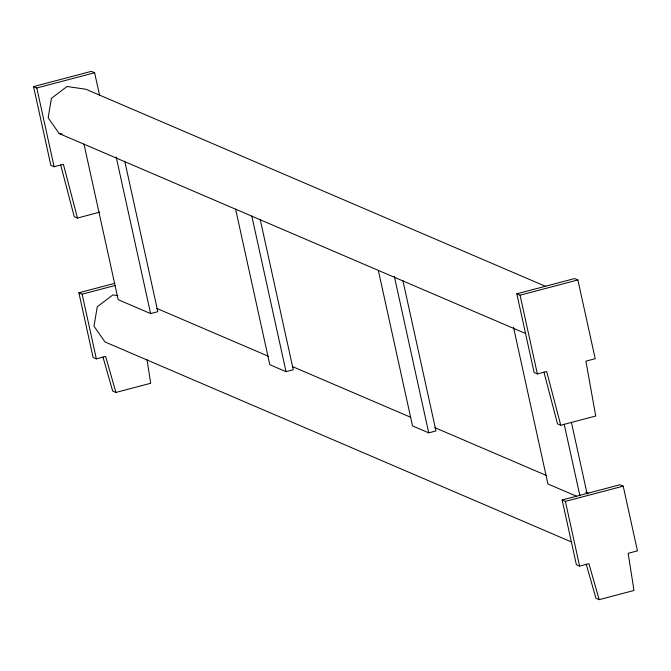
<?xml version="1.0" encoding="UTF-8"?>
<svg xmlns="http://www.w3.org/2000/svg" width="671" height="671" viewBox="0 0 671 671"><rect width="100%" height="100%" fill="white"/><g stroke="black" fill="none" stroke-linecap="round" stroke-linejoin="round"><path stroke-width="1.01" d="M60.675 164.89L74.238 216.658L77.484 218.05L99.82 212.128M560.746 425.255L595.714 416.037L585.917 361.149L595.202 358.7L577.89 279.95L574.644 278.557L516.813 293.797L534.133 372.548L537.37 373.94L546.664 371.491L560.746 425.255L557.5 423.862L543.938 372.095M77.484 218.05L63.393 164.286L54.108 166.735L50.862 165.343L33.55 86.593L91.382 71.352L94.619 72.745L99.568 95.248M33.55 86.593L36.796 87.985L94.619 72.745M146.999 359.522L150.707 383.267L115.924 392.443L105.641 356.444L96.356 358.893L93.11 357.5L78.884 292.791L114.783 283.33M78.884 292.791L82.13 294.183L115.035 285.51M83.992 144.156L118.188 299.685L150.614 313.592L157.844 311.688L124.772 161.275M516.813 293.797L520.059 295.19L577.89 279.95M235.613 209.167L269.809 364.705L286.031 371.659L293.261 369.746L260.189 219.333M378.327 270.363L412.522 425.892L428.735 432.845L435.965 430.941L402.894 280.52M599.186 599.648L588.912 563.648L579.618 566.098L576.381 564.705L562.147 499.996L619.979 484.756L623.225 486.148L637.45 550.857L628.165 553.307L633.978 590.48L599.186 599.648L595.94 598.255L586.236 564.261M562.147 499.996L565.393 501.388L623.225 486.148M545.708 286.408L85.888 89.251L67.058 86.5L51.432 98.335L48.169 117.828L59.182 133.554L62.151 133.99M117.836 295.634L112.879 294.913L97.261 306.748L93.999 326.24L105.003 341.967L571.558 542.009M59.182 133.554L525.737 333.596M156.72 308.392L268.308 356.234M292.355 366.551L410.677 417.278M434.733 427.595L546.32 475.437M585.758 492.346L588.643 493.588M576.548 496.221L547.93 483.95L513.516 327.398M115.924 392.443L112.678 391.05L102.973 357.047M571.398 422.277L587.142 493.906M564.168 424.181L579.92 495.81M520.059 295.19L537.37 373.94M565.393 501.388L579.618 566.098M394.322 276.293L428.735 432.845M251.835 216.121L286.031 371.659M116.2 157.039L150.614 313.592M36.796 87.985L54.108 166.735M82.13 294.183L96.356 358.893"/></g></svg>
